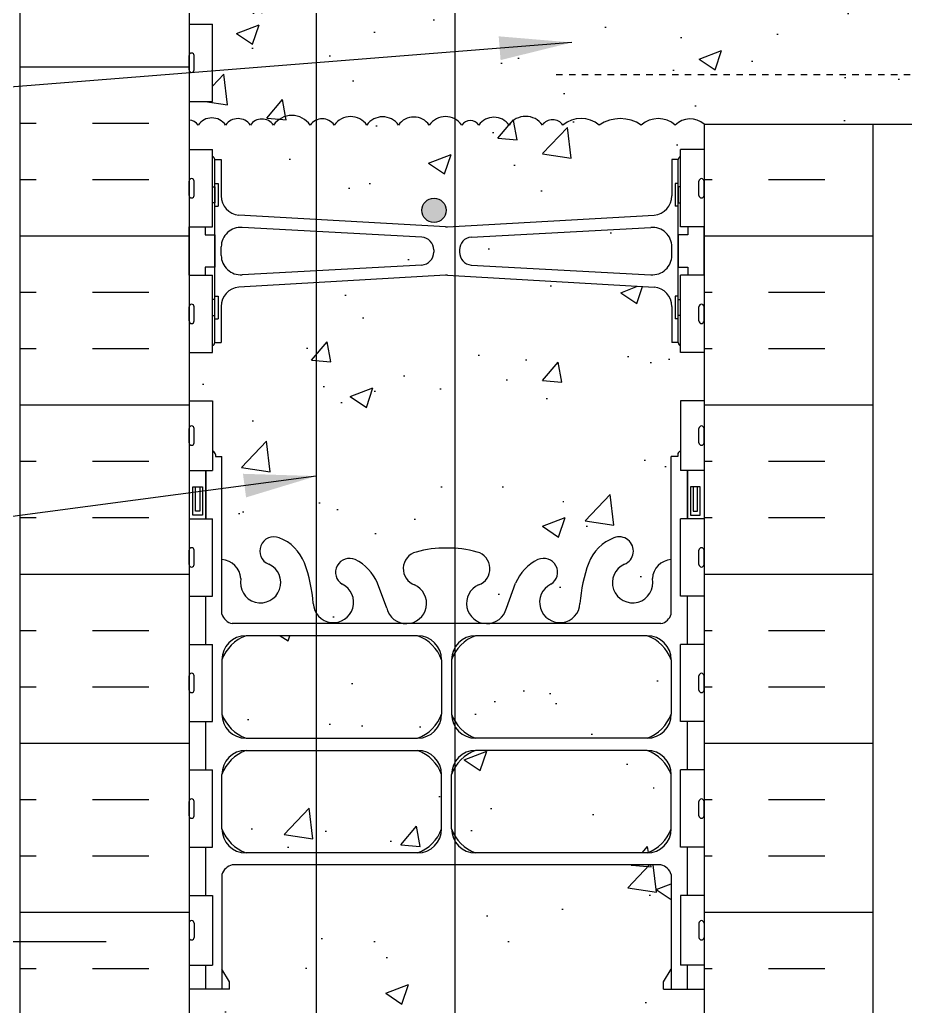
# Model space of a CAD drawing. Header units: inches. Extents: x 177.3 to 234.4, y 125.1 to 200.3.
# Drawn here: x 197.48 to 211.23, y 157.31 to 172.63 of the extents above; entities that cross this region are included whole.
import ezdxf

# ---------------------------------------------------------------- set-up
doc = ezdxf.new("R2010")
doc.units = ezdxf.units.IN
doc.header["$LTSCALE"] = 0.5
doc.header["$MEASUREMENT"] = 0
doc.linetypes.add('HIDDEN2', pattern=[0.1875, 0.125, -0.0625])
for name, color, linetype in [('HATCH', 12, 'Continuous'), ('line25', 2, 'Continuous'), ('LINE3', 3, 'Continuous'), ('LINE50', 5, 'Continuous'), ('LINE9', 9, 'Continuous'), ('TEXT', 4, 'Continuous'), ('Web_Edge', 9, 'Continuous')]:
    doc.layers.add(name, color=color, linetype=linetype)
doc.styles.add('DIM', font='romans.shx', dxfattribs={"width": 0.7})
doc.dimstyles.new('ext_12', dxfattribs={"dimscale": 12, "dimtxt": 0.075, "dimasz": 0.09375, "dimexe": 0.09375, "dimexo": 0.0625, "dimgap": 0.0625, "dimtad": 1, "dimdec": 1, "dimzin": 2, "dimdsep": 46, "dimlunit": 4, "dimtxsty": 'DIM', "dimcen": 0.09, "dimdle": 0.09375, "dimclrt": 4, "dimadec": 0, "dimazin": 0, "dimtfac": 1, "dimtdec": 1, "dimtmove": 2, "dimatfit": 3, "dimfxl": 1, "dimfrac": 2, "dimtolj": 1, "dimtzin": 0, "dimarcsym": 0})
pattern_1 = [(50, (0, 0), (3.5863, -0.31376), [0.375, -4.125]), (355, (0, 0), (-0.693757, 3.76096), [0.3, -3.3]), (100.4514, (0.299, -0.026), (2.892544, 3.4472), [0.3187, -3.50571]), (46.1842, (0, 1), (5.336207, -0.827596), [0.5625, -6.1875]), (96.6356, (0.4447, 0.931), (4.67331, 4.87059), [0.47805, -5.25857]), (351.1842, (0, 1), (4.67331, 4.87059), [0.45, -4.95]), (21, (0.5, 0.75), (2.984535, -2.013094), [0.375, -4.125]), (326, (0.5, 0.75), (1.216577, 3.62575), [0.3, -3.3]), (71.4514, (0.7487, 0.5822), (4.20111, 1.612656), [0.3187, -3.50571]), (37.5, (0, 0), (0.0607993, 1.664469), [0, -3.26, 0, -3.35, 0, -3.3125]), (7.5, (0, 0), (1.315348, 1.972059), [0, -1.91, 0, -3.185, 0, -1.2625]), (327.5, (-1.115, 0), (2.669112, -0.1127744), [0, -1.25, 0, -3.9, 0, -5.175]), (317.5, (-1.615, 0), (2.91593, 0.500525), [0, -1.625, 0, -2.59, 0, -3.675])]

msp = doc.modelspace()

# ---------------------------------------------------------------- hatches: boundary and pattern name
at = {"layer": 'HATCH'}
h = msp.add_hatch(dxfattribs=at)
h.set_pattern_fill('AR-CONC', color=256, scale=0.5)
h.set_pattern_definition(pattern_1)
edge = h.paths.add_edge_path()
edge.add_arc((207.76, 149.671), 0.5, 46.2109, 66.4218)
edge.add_line((207.96, 150.129), (207.87, 150.129))
edge.add_line((207.87, 150.129), (207.87, 150.171))
edge.add_arc((208.01, 150.378), 0.25, 180, 235.9442, ccw=False)
edge.add_line((207.76, 150.378), (207.76, 150.445))
edge.add_arc((207.823, 150.445), 0.0625, 90, 180, ccw=False)
edge.add_line((207.823, 150.508), (207.87, 150.508))
edge.add_line((207.87, 150.508), (207.87, 150.578))
edge.add_line((207.87, 150.578), (207.765, 150.578))
edge.add_arc((207.888, 150.92), 0.364, 214.9775, 250.3387, ccw=False)
edge.add_arc((206.965, 150.309), 0.743, 32.7919, 73.8107)
edge.add_spline(control_points=[(207.172, 151.023), (205.734, 151.344)], knot_values=[0, 0, 1, 1], degree=1, periodic=0)
edge.add_arc((205.178, 148.412), 2.984, 79.2546, 90.0995)
edge.add_line((205.173, 151.396), (204.106, 151.412))
edge.add_line((204.106, 151.412), (203.04, 151.396))
edge.add_arc((203.034, 148.412), 2.984, 89.9005, 100.7454)
edge.add_spline(control_points=[(202.478, 151.344), (201.041, 151.023)], knot_values=[0, 0, 1, 1], degree=1, periodic=0)
edge.add_arc((201.248, 150.309), 0.743, 106.1893, 147.2081)
edge.add_arc((200.325, 150.92), 0.364, 289.6613, 325.0225, ccw=False)
edge.add_line((200.447, 150.578), (200.342, 150.578))
edge.add_line((200.342, 150.578), (200.342, 150.508))
edge.add_line((200.342, 150.508), (200.39, 150.508))
edge.add_arc((200.39, 150.445), 0.0625, 0, 90, ccw=False)
edge.add_line((200.452, 150.445), (200.452, 150.378))
edge.add_arc((200.202, 150.378), 0.25, 304.0558, 360, ccw=False)
edge.add_line((200.342, 150.171), (200.342, 150.129))
edge.add_line((200.342, 150.129), (200.252, 150.129))
edge.add_arc((200.452, 149.671), 0.5, 113.5782, 133.7891)
edge.add_line((200.106, 150.032), (200.106, 147.199))
edge.add_line((200.106, 147.199), (202.048, 147.199))
edge.add_line((202.048, 147.199), (203.048, 148.199))
edge.add_line((203.048, 148.199), (203.048, 147.199))
edge.add_line((203.048, 147.199), (203.048, 146.199))
edge.add_line((203.048, 146.199), (204.048, 147.199))
edge.add_line((204.048, 147.199), (208.106, 147.199))
edge.add_line((208.106, 147.199), (208.106, 150.032))
h.paths.add_polyline_path([(208.106, 157.578), (207.476, 157.578), (207.476, 157.691), (207.596, 157.891), (207.596, 159.359, 0.268138), (207.435, 159.508), (200.777, 159.508, 0.268156), (200.616, 159.359), (200.616, 157.891), (200.736, 157.691), (200.736, 157.578), (200.106, 157.578), (200.106, 156.258), (200.106, 154.224, 0.088416), (200.252, 154.127), (200.342, 154.127), (200.342, 154.085, -0.249069), (200.452, 153.878), (200.452, 153.81, -0.414214), (200.39, 153.748), (200.342, 153.748), (200.342, 153.678), (200.447, 153.678, 0.085348), (200.777, 153.753, -0.669601), (200.909, 153.633, 2.087231), (201.343, 153.858, -1), (201.507, 154.266, -0.21345), (201.899, 153.877, -0.069923), (202.036, 153.233, 1.702394), (202.485, 153.546, -0.940793), (202.689, 153.929, -0.173075), (203.035, 153.562), (203.178, 153.176, 1.612474), (203.609, 153.535, -0.734872), (203.632, 154.046, -0.068475), (204.106, 154.108, -0.068475), (204.58, 154.046, -0.734872), (204.604, 153.535, 1.612474), (205.035, 153.176), (205.178, 153.562, -0.173075), (205.524, 153.929, -0.940793), (205.727, 153.546, 1.702394), (206.177, 153.233, -0.069923), (206.314, 153.877, -0.21345), (206.706, 154.266, -1), (206.869, 153.858, 2.087231), (207.303, 153.633, -0.669601), (207.436, 153.753, 0.085348), (207.765, 153.678), (207.87, 153.678), (207.87, 153.748), (207.823, 153.748, -0.414214), (207.76, 153.81), (207.76, 153.878, -0.249069), (207.87, 154.085), (207.87, 154.127), (207.96, 154.127, 0.088416), (208.106, 154.224), (208.106, 156.258)])
h.paths.add_polyline_path([(204.03, 160.911, 0.225652), (203.655, 161.286), (200.991, 161.286, 0.225652), (200.616, 160.911), (200.616, 160.07, 0.225652), (200.991, 159.695), (203.655, 159.695, 0.225652), (204.03, 160.07)])
h.paths.add_polyline_path([(204.03, 161.851), (204.03, 162.692, 0.225652), (203.655, 163.067), (200.991, 163.067, 0.225652), (200.616, 162.692), (200.616, 161.851, 0.225652), (200.991, 161.476), (203.655, 161.476, 0.225652)])
h.paths.add_polyline_path([(207.596, 162.692, 0.225652), (207.221, 163.067), (204.558, 163.067, 0.225652), (204.183, 162.692), (204.183, 161.851, 0.225652), (204.558, 161.476), (207.221, 161.476, 0.225652), (207.596, 161.851)])
h.paths.add_polyline_path([(207.596, 160.911, 0.225652), (207.221, 161.286), (204.558, 161.286, 0.225652), (204.183, 160.911), (204.183, 160.07, 0.225652), (204.558, 159.695), (207.221, 159.695, 0.225652), (207.596, 160.07)])
h.paths.add_polyline_path([(204.49, 168.821, -0.390098), (204.306, 169.021), (204.306, 169.056, -0.390098), (204.49, 169.255), (207.281, 169.404, -0.438748), (207.606, 169.105), (207.606, 168.971, -0.438748), (207.281, 168.672)], flags=16)
h.paths.add_polyline_path([(203.723, 168.821), (200.931, 168.672, -0.438748), (200.606, 168.971), (200.606, 169.105, -0.438748), (200.931, 169.404), (203.723, 169.255, -0.390098), (203.906, 169.056), (203.906, 169.021, -0.390098)], flags=16)
h.paths.add_polyline_path([(219.879, 173.45), (220.187, 173.758), (208.794, 173.758, 0.508518), (208.48, 173.752, 0.520567), (208.187, 173.752, 0.520567), (207.875, 173.752, 0.520567), (207.685, 173.752, 0.520567), (207.168, 173.752, 0.520567), (206.775, 173.752, 0.520567), (206.149, 173.752, 0.520567), (205.869, 173.752, 0.520567), (205.391, 173.752, 0.520567), (204.919, 173.752, 0.520567), (204.413, 173.752, 0.520567), (203.915, 173.752, 0.520567), (203.472, 173.752, 0.520567), (202.88, 173.752, 0.520567), (202.385, 173.752, 0.520567), (201.822, 173.752, 0.520567), (201.098, 173.752, 0.520567), (200.62, 173.752, 0.382337), (200.106, 173.872), (200.106, 172.563), (200.471, 172.563), (200.471, 171.363), (200.106, 171.363), (200.106, 171.071, -0.238802), (200.248, 170.995, -0.520567), (200.674, 170.995, -0.520567), (201.059, 170.995, -0.520567), (201.418, 170.995, -0.520567), (201.989, 170.995, -0.520567), (202.361, 170.995, -0.520567), (202.868, 170.995, -0.520567), (203.359, 170.995, -0.520567), (203.838, 170.995, -0.520567), (204.343, 170.995, -0.520567), (204.608, 170.995, -0.520567), (205.076, 170.995, -0.520567), (205.594, 170.995, -0.520567), (205.913, 170.995, -0.360961), (206.479, 170.995, -0.306582), (207.131, 170.995, -0.380387), (207.657, 170.995, -0.391281), (208.104, 171.008), (219.879, 171.008)])
edge = h.paths.add_edge_path()
edge.add_line((227.439, 173.758), (220.879, 173.758))
edge.add_line((220.879, 173.758), (220.879, 171.928))
edge.add_spline(control_points=[(220.879, 171.928), (222.014, 172.46), (224.234, 173.499), (226.387, 172.345), (227.439, 171.781)], knot_values=[0, 0, 0, 0, 3.539354, 6.918479, 6.918479, 6.918479, 6.918479], degree=3, periodic=0)
edge.add_line((227.439, 171.781), (227.439, 173.758))
edge = h.paths.add_edge_path()
edge.add_line((224.122, 172.131), (223.799, 172.131))
edge.add_line((223.799, 172.131), (223.799, 172.256))
edge.add_line((223.799, 172.256), (224.143, 172.256))
edge.add_arc((224.025, 171.881), 0.393, -69.7322, 72.5069, ccw=False)
edge.add_line((224.161, 171.512), (223.729, 171.39))
edge.add_arc((223.787, 171.258), 0.144, 113.7456, 240.3185)
edge.add_line((223.716, 171.133), (224.184, 171.133))
edge.add_arc((224.213, 170.671), 0.463, 46.7137, 93.5654, ccw=False)
edge.add_line((224.53, 171.008), (227.439, 171.008))
edge.add_line((227.439, 171.008), (227.439, 171.781))
edge.add_spline(control_points=[(227.439, 171.781), (226.387, 172.345), (224.234, 173.499), (222.014, 172.46), (220.879, 171.928)], knot_values=[0, 0, 0, 0, 3.379125, 6.918479, 6.918479, 6.918479, 6.918479], degree=3, periodic=0)
edge.add_line((220.879, 171.928), (220.879, 171.008))
edge.add_line((220.879, 171.008), (221.277, 171.008))
edge.add_line((221.277, 171.008), (223.688, 171.008))
edge.add_arc((223.787, 171.258), 0.269, 111.5979, 248.4021, ccw=False)
edge.add_line((223.688, 171.508), (224.122, 171.631))
edge.add_arc((224.025, 171.881), 0.268, 291.22, 428.78)
h.paths.add_polyline_path([(208.106, 176.293, 0.088416), (207.96, 176.39), (207.87, 176.39), (207.87, 176.432, -0.249069), (207.76, 176.639), (207.76, 176.706, -0.414214), (207.823, 176.769), (207.87, 176.769), (207.87, 176.839), (207.765, 176.839, 0.085348), (207.436, 176.763, -0.669601), (207.303, 176.884, 2.087231), (206.869, 176.659, -1), (206.706, 176.25, -0.21345), (206.314, 176.639, -0.069923), (206.177, 177.283, 1.702394), (205.727, 176.971, -0.940793), (205.524, 176.587, -0.173075), (205.178, 176.954), (205.035, 177.341, 1.612474), (204.604, 176.981, -0.734872), (204.58, 176.47, -0.068475), (204.106, 176.408, -0.068475), (203.632, 176.47, -0.734872), (203.609, 176.981, 1.612474), (203.178, 177.341), (203.035, 176.954, -0.173075), (202.689, 176.587, -0.940793), (202.485, 176.971, 1.702394), (202.036, 177.283, -0.069923), (201.899, 176.639, -0.21345), (201.507, 176.25, -1), (201.343, 176.659, 2.087231), (200.909, 176.884, -0.669601), (200.777, 176.763, 0.085348), (200.447, 176.839), (200.342, 176.839), (200.342, 176.769), (200.39, 176.769, -0.414214), (200.452, 176.706), (200.452, 176.639, -0.249069), (200.342, 176.432), (200.342, 176.39), (200.252, 176.39, 0.088416), (200.106, 176.293), (200.106, 174.258), (200.106, 173.872, -0.382337), (200.62, 173.752, -0.520567), (201.098, 173.752, -0.520567), (201.822, 173.752, -0.520567), (202.385, 173.752, -0.520567), (202.88, 173.752, -0.520567), (203.472, 173.752, -0.520567), (203.915, 173.752, -0.520567), (204.413, 173.752, -0.520567), (204.919, 173.752, -0.520567), (205.391, 173.752, -0.520567), (205.869, 173.752, -0.520567), (206.149, 173.752, -0.520567), (206.775, 173.752, -0.520567), (207.168, 173.752, -0.520567), (207.685, 173.752, -0.520567), (207.875, 173.752, -0.520567), (208.187, 173.752, -0.520567), (208.48, 173.752, -0.508518), (208.794, 173.758), (208.794, 174.258), (208.106, 174.258)])
edge = h.paths.add_edge_path()
edge.add_line((208.106, 183.258), (203.12, 183.258))
edge.add_line((203.12, 183.258), (202.12, 184.258))
edge.add_line((202.12, 184.258), (202.12, 182.258))
edge.add_line((202.12, 182.258), (201.12, 183.258))
edge.add_line((201.12, 183.258), (200.106, 183.258))
edge.add_line((200.106, 183.258), (200.106, 180.485))
edge.add_arc((200.452, 180.846), 0.5, 226.2109, 246.4218)
edge.add_line((200.252, 180.388), (200.342, 180.388))
edge.add_line((200.342, 180.388), (200.342, 180.346))
edge.add_arc((200.202, 180.139), 0.25, 0, 55.9442, ccw=False)
edge.add_line((200.452, 180.139), (200.452, 180.071))
edge.add_arc((200.39, 180.071), 0.0625, -90, 0, ccw=False)
edge.add_line((200.39, 180.009), (200.342, 180.009))
edge.add_line((200.342, 180.009), (200.342, 179.939))
edge.add_line((200.342, 179.939), (200.447, 179.939))
edge.add_arc((200.325, 179.596), 0.364, 34.9775, 70.3387, ccw=False)
edge.add_arc((201.248, 180.207), 0.743, 212.7919, 253.8107)
edge.add_spline(control_points=[(201.041, 179.493), (202.478, 179.173)], knot_values=[0, 0, 1, 1], degree=1, periodic=0)
edge.add_arc((203.034, 182.105), 2.984, 259.2546, 270.0995)
edge.add_line((203.04, 179.121), (204.106, 179.105))
edge.add_line((204.106, 179.105), (205.173, 179.121))
edge.add_arc((205.178, 182.105), 2.984, 269.9005, 280.7454)
edge.add_spline(control_points=[(205.734, 179.173), (207.172, 179.493)], knot_values=[0, 0, 1, 1], degree=1, periodic=0)
edge.add_arc((206.965, 180.207), 0.743, 286.1893, 327.2081)
edge.add_arc((207.888, 179.596), 0.364, 109.6613, 145.0225, ccw=False)
edge.add_line((207.765, 179.939), (207.87, 179.939))
edge.add_line((207.87, 179.939), (207.87, 180.009))
edge.add_line((207.87, 180.009), (207.823, 180.009))
edge.add_arc((207.823, 180.071), 0.0625, 180, 270, ccw=False)
edge.add_line((207.76, 180.071), (207.76, 180.139))
edge.add_arc((208.01, 180.139), 0.25, 124.0558, 180, ccw=False)
edge.add_line((207.87, 180.346), (207.87, 180.388))
edge.add_line((207.87, 180.388), (207.96, 180.388))
edge.add_arc((207.76, 180.846), 0.5, 293.5782, 313.7891)
edge.add_line((208.106, 180.485), (208.106, 183.258))
edge = h.paths.add_edge_path()
edge.add_arc((207.76, 188.675), 0.5, 46.2109, 66.4218)
edge.add_line((207.96, 189.133), (207.87, 189.133))
edge.add_line((207.87, 189.133), (207.87, 189.175))
edge.add_arc((208.01, 189.382), 0.25, 180, 235.9442, ccw=False)
edge.add_line((207.76, 189.382), (207.76, 189.449))
edge.add_arc((207.823, 189.449), 0.0625, 90, 180, ccw=False)
edge.add_line((207.823, 189.512), (207.87, 189.512))
edge.add_line((207.87, 189.512), (207.87, 189.582))
edge.add_line((207.87, 189.582), (207.765, 189.582))
edge.add_arc((207.888, 189.924), 0.364, 214.9775, 250.3387, ccw=False)
edge.add_arc((206.965, 189.313), 0.743, 32.7919, 73.8107)
edge.add_spline(control_points=[(207.172, 190.027), (205.734, 190.348)], knot_values=[0, 0, 1, 1], degree=1, periodic=0)
edge.add_arc((205.178, 187.416), 2.984, 79.2546, 90.0995)
edge.add_line((205.173, 190.4), (204.106, 190.416))
edge.add_line((204.106, 190.416), (203.04, 190.4))
edge.add_arc((203.034, 187.416), 2.984, 89.9005, 100.7454)
edge.add_spline(control_points=[(202.478, 190.348), (201.041, 190.027)], knot_values=[0, 0, 1, 1], degree=1, periodic=0)
edge.add_arc((201.248, 189.313), 0.743, 106.1893, 147.2081)
edge.add_arc((200.325, 189.924), 0.364, 289.6613, 325.0225, ccw=False)
edge.add_line((200.447, 189.582), (200.342, 189.582))
edge.add_line((200.342, 189.582), (200.342, 189.512))
edge.add_line((200.342, 189.512), (200.39, 189.512))
edge.add_arc((200.39, 189.449), 0.0625, 0, 90, ccw=False)
edge.add_line((200.452, 189.449), (200.452, 189.382))
edge.add_arc((200.202, 189.382), 0.25, 304.0558, 360, ccw=False)
edge.add_line((200.342, 189.175), (200.342, 189.133))
edge.add_line((200.342, 189.133), (200.252, 189.133))
edge.add_arc((200.452, 188.675), 0.5, 113.5782, 133.7891)
edge.add_line((200.106, 189.036), (200.106, 185.758))
edge.add_line((200.106, 185.758), (201.12, 185.758))
edge.add_line((201.12, 185.758), (202.12, 184.758))
edge.add_line((202.12, 184.758), (202.12, 186.758))
edge.add_line((202.12, 186.758), (203.12, 185.758))
edge.add_line((203.12, 185.758), (208.106, 185.758))
edge.add_line((208.106, 185.758), (208.106, 189.036))
h.paths.add_polyline_path([(206.706, 193.27, -1), (206.869, 192.862, 2.087231), (207.303, 192.637, -0.669601), (207.436, 192.757, 0.085348), (207.765, 192.682), (207.87, 192.682), (207.87, 192.752), (207.823, 192.752, -0.414214), (207.76, 192.814), (207.76, 192.882, -0.249069), (207.87, 193.089), (207.87, 193.131), (207.96, 193.131, 0.088416), (208.106, 193.228), (208.106, 193.856, 0.259173), (207.655, 193.636, 0.520567), (207.155, 193.636, 0.520567), (206.768, 193.636, 0.336749), (206.106, 193.742, 0.336749), (205.444, 193.636, 0.520567), (205.057, 193.636, 0.520567), (204.558, 193.636, 0.520567), (203.711, 193.636, 0.520567), (203.429, 193.636, 0.520567), (202.534, 193.636, 0.520567), (201.795, 193.636, 0.520567), (201.102, 193.636, 0.520567), (200.881, 193.636, 0.321585), (200.106, 193.662), (200.106, 193.228, 0.088416), (200.252, 193.131), (200.342, 193.131), (200.342, 193.089, -0.249069), (200.452, 192.882), (200.452, 192.814, -0.414214), (200.39, 192.752), (200.342, 192.752), (200.342, 192.682), (200.447, 192.682, 0.085348), (200.777, 192.757, -0.669601), (200.909, 192.637, 2.087231), (201.343, 192.862, -1), (201.507, 193.27, -0.21345), (201.899, 192.881, -0.069923), (202.036, 192.237, 1.702394), (202.485, 192.55, -0.940793), (202.689, 192.933, -0.173075), (203.035, 192.567), (203.178, 192.18, 1.612474), (203.609, 192.539, -0.734872), (203.632, 193.05, -0.068475), (204.106, 193.112, -0.068475), (204.58, 193.05, -0.734872), (204.604, 192.539, 1.612474), (205.035, 192.18), (205.178, 192.567, -0.173075), (205.524, 192.933, -0.940793), (205.727, 192.55, 1.702394), (206.177, 192.237, -0.069923), (206.314, 192.881, -0.21345)])
edge = h.paths.add_edge_path()
edge.add_line((200.606, 167.618), (200.506, 167.618))
edge.add_arc((200.456, 167.618), 0.05, -72.5993, 0, ccw=False)
edge.add_line((200.471, 167.571), (200.471, 167.463))
edge.add_line((200.471, 167.463), (200.106, 167.463))
edge.add_line((200.106, 167.463), (200.106, 166.713))
edge.add_line((200.106, 166.713), (200.471, 166.713))
edge.add_line((200.471, 166.713), (200.471, 165.929))
edge.add_arc((200.466, 165.88), 0.05, 0, 84.3113, ccw=False)
edge.add_line((200.516, 165.88), (200.516, 165.85))
edge.add_line((200.516, 165.85), (200.616, 165.85))
edge.add_line((200.616, 165.85), (200.616, 164.248))
edge.add_arc((200.597, 163.936), 0.313, 3.1389, 86.4456, ccw=False)
edge.add_arc((201.217, 163.891), 0.314, 168.5886, 426.1916)
edge.add_arc((201.425, 164.382), 0.22, 68.1963, 248.1963, ccw=False)
edge.add_arc((201.268, 163.953), 0.677, 21.1239, 69.3197, ccw=False)
edge.add_arc((199.677, 163.388), 2.365, 4.0023, 20.0015, ccw=False)
edge.add_arc((202.348, 163.584), 0.314, 185.6561, 423.9348)
edge.add_arc((202.599, 164.051), 0.217, 65.5264, 238.537, ccw=False)
edge.add_arc((202.348, 163.581), 0.75, 23.6938, 62.9705, ccw=False)
edge.add_line((203.035, 163.882), (203.178, 163.496))
edge.add_arc((203.482, 163.568), 0.314, 193.4146, 426.1916)
edge.add_arc((203.701, 164.107), 0.268, 104.7892, 250.0338, ccw=False)
edge.add_arc((204.095, 162.674), 1.754, 89.6229, 105.2918, ccw=False)
edge.add_arc((204.118, 162.674), 1.754, 74.7082, 90.3771, ccw=False)
edge.add_arc((204.512, 164.107), 0.268, -70.0338, 75.2108, ccw=False)
edge.add_arc((204.73, 163.568), 0.314, 113.8084, 346.5854)
edge.add_line((205.035, 163.496), (205.178, 163.882))
edge.add_arc((205.864, 163.581), 0.75, 117.0295, 156.3062, ccw=False)
edge.add_arc((205.614, 164.051), 0.217, -58.537, 114.4736, ccw=False)
edge.add_arc((205.865, 163.584), 0.314, 116.0652, 354.3439)
edge.add_arc((208.536, 163.388), 2.365, 159.9985, 175.9977, ccw=False)
edge.add_arc((206.945, 163.953), 0.677, 110.6803, 158.8761, ccw=False)
edge.add_arc((206.788, 164.382), 0.22, -68.1963, 111.8037, ccw=False)
edge.add_arc((206.996, 163.891), 0.314, 113.8084, 371.4114)
edge.add_arc((207.616, 163.936), 0.313, 93.5554, 176.8611, ccw=False)
edge.add_line((207.596, 164.248), (207.596, 165.85))
edge.add_line((207.596, 165.85), (207.696, 165.85))
edge.add_line((207.696, 165.85), (207.696, 165.88))
edge.add_arc((207.746, 165.88), 0.05, 95.6888, 180, ccw=False)
edge.add_line((207.741, 165.929), (207.741, 166.713))
edge.add_line((207.741, 166.713), (208.106, 166.713))
edge.add_line((208.106, 166.713), (208.106, 167.463))
edge.add_line((208.106, 167.463), (207.741, 167.463))
edge.add_line((207.741, 167.463), (207.741, 167.571))
edge.add_arc((207.756, 167.618), 0.05, 180, 252.5993, ccw=False)
edge.add_line((207.706, 167.618), (207.606, 167.618))
edge.add_line((207.606, 167.618), (207.606, 168.179))
edge.add_arc((207.306, 168.179), 0.3, 360, 445.2426)
edge.add_line((207.331, 168.478), (204.123, 168.662))
edge.add_arc((204.106, 168.463), 0.2, 85.2426, 94.7574)
edge.add_line((204.09, 168.662), (200.881, 168.478))
edge.add_arc((200.906, 168.179), 0.3, 94.7574, 180)
edge.add_line((200.606, 168.179), (200.606, 167.618))
h = msp.add_hatch(dxfattribs=at)
h.set_pattern_fill('INSUL', color=256, scale=7, style=0)
h.set_pattern_definition([(0, (209.1054, 166.648), (0, 2.625), []), (0, (209.1054, 167.523), (0, 2.625), [0.875, -0.875]), (0, (209.1054, 168.398), (0, 2.625), [0.875, -0.875])])
h.paths.add_polyline_path([(210.731, 171.008), (208.106, 171.008), (208.106, 157.008), (210.731, 157.008)])
h.paths.add_polyline_path([(197.481, 156.258), (197.919, 156.258), (197.919, 156.758), (199.419, 156.758), (199.419, 156.258), (200.106, 156.258), (200.106, 174.258), (199.419, 174.258), (199.419, 174.758), (197.919, 174.758), (197.919, 174.258), (197.481, 174.258)])
h = msp.add_hatch(dxfattribs=at)
h.set_pattern_fill('AR-CONC', color=256, scale=0.5)
h.set_pattern_definition(pattern_1)
h.paths.add_polyline_path([(207.606, 170.458), (207.706, 170.458, -0.327813), (207.741, 170.506), (207.741, 170.613), (208.106, 170.613), (208.106, 171.007, 0.39352), (207.657, 170.995, 0.380387), (207.131, 170.995, 0.306582), (206.479, 170.995, 0.360961), (205.913, 170.995, 0.520567), (205.594, 170.995, 0.520567), (205.076, 170.995, 0.520567), (204.608, 170.995, 0.520567), (204.343, 170.995, 0.520567), (203.838, 170.995, 0.520567), (203.359, 170.995, 0.520567), (202.868, 170.995, 0.520567), (202.361, 170.995, 0.520567), (201.989, 170.995, 0.520567), (201.418, 170.995, 0.520567), (201.059, 170.995, 0.520567), (200.674, 170.995, 0.520567), (200.248, 170.995, 0.238802), (200.106, 171.071), (200.106, 170.613), (200.471, 170.613), (200.471, 170.506, -0.327813), (200.506, 170.458), (200.606, 170.458), (200.606, 169.897, 0.390098), (200.881, 169.598), (204.09, 169.415, 0.020761), (204.106, 169.414, 0.020761), (204.123, 169.415), (207.331, 169.598, 0.390098), (207.606, 169.897)])
at = {"layer": 'LINE3'}
h = msp.add_hatch(color=256, dxfattribs=at)
h.paths.add_polyline_path([(204.096, 169.637, -0.831395), (203.727, 169.637)])
h.paths.add_polyline_path([(204.099, 169.671, -0.045935), (204.096, 169.637), (203.727, 169.637, -0.045935), (203.724, 169.671, -1)])

# ---------------------------------------------------------------- linework, layer by layer
at = {"layer": 'HATCH'}
msp.add_lwpolyline([(208.106, 171.007, 0.39352), (207.657, 170.995, 0.380387), (207.131, 170.995, 0.306582), (206.479, 170.995, 0.360961), (205.913, 170.995, 0.520567), (205.594, 170.995, 0.520567), (205.076, 170.995, 0.520567), (204.608, 170.995, 0.520567), (204.343, 170.995, 0.520567), (203.838, 170.995, 0.520567), (203.359, 170.995, 0.520567), (202.868, 170.995, 0.520567), (202.361, 170.995, 0.520567), (201.989, 170.995, 0.520567), (201.418, 170.995, 0.520567), (201.059, 170.995, 0.520567), (200.674, 170.995, 0.520567), (200.248, 170.995, 0.238802), (200.106, 171.071, 0.238802)], format="xyb", dxfattribs=at)
at = {"layer": 'line25'}
for p, q in [((200.106, 174.258), (200.106, 156.258)), ((200.106, 172.563), (200.471, 172.563)), ((200.106, 172.563), (200.471, 172.563)), ((200.471, 171.363), (200.471, 172.563)), ((200.106, 171.363), (200.471, 171.363)), ((208.106, 171.008), (208.106, 156.258)), ((208.106, 171.008), (219.879, 171.008)), ((200.106, 170.613), (200.471, 170.613)), ((200.471, 169.413), (200.471, 170.613)), ((208.106, 170.613), (207.741, 170.613)), ((207.741, 169.413), (207.741, 170.613)), ((200.106, 169.413), (200.471, 169.413)), ((208.106, 169.413), (207.741, 169.413)), ((200.106, 168.663), (200.471, 168.663)), ((200.471, 167.463), (200.471, 168.663)), ((207.741, 167.463), (207.741, 168.663)), ((208.106, 168.663), (207.741, 168.663)), ((200.106, 167.463), (200.471, 167.463)), ((208.106, 167.463), (207.741, 167.463)), ((200.106, 166.713), (200.471, 166.713)), ((200.471, 166.713), (200.471, 165.633)), ((208.106, 166.713), (207.741, 166.713)), ((207.741, 166.713), (207.741, 165.633)), ((200.106, 165.633), (200.471, 165.633)), ((208.106, 165.633), (207.741, 165.633)), ((200.106, 164.883), (200.471, 164.883)), ((200.471, 163.683), (200.471, 164.883)), ((208.106, 164.883), (207.741, 164.883)), ((207.741, 163.683), (207.741, 164.883)), ((200.106, 163.683), (200.471, 163.683)), ((208.106, 163.683), (207.741, 163.683)), ((200.106, 162.933), (200.471, 162.933)), ((200.471, 161.733), (200.471, 162.933)), ((208.106, 162.933), (207.741, 162.933)), ((207.741, 161.733), (207.741, 162.933)), ((200.106, 161.733), (200.471, 161.733)), ((208.106, 161.733), (207.741, 161.733)), ((200.106, 160.983), (200.471, 160.983)), ((200.471, 159.783), (200.471, 160.983)), ((208.106, 160.983), (207.741, 160.983)), ((207.741, 159.783), (207.741, 160.983)), ((200.106, 159.783), (200.471, 159.783)), ((208.106, 159.783), (207.741, 159.783)), ((200.106, 159.033), (200.471, 159.033)), ((200.471, 159.033), (200.471, 157.953)), ((208.106, 159.033), (207.741, 159.033)), ((207.741, 159.033), (207.741, 157.953)), ((200.106, 157.953), (200.471, 157.953)), ((208.106, 157.953), (207.741, 157.953))]:
    msp.add_line(p, q, dxfattribs=at)
at = {"layer": 'LINE3'}
for p, q in [((204.235, 183.258), (204.235, 147.199)), ((202.083, 182.295), (202.083, 154.383))]:
    msp.add_line(p, q, dxfattribs=at)
msp.add_circle((203.911, 169.671), 0.188, dxfattribs=at)
at = {"layer": 'LINE50'}
for p, q in [((197.481, 156.258), (197.481, 174.258)), ((210.731, 157.008), (210.731, 171.008))]:
    msp.add_line(p, q, dxfattribs=at)
at = {"layer": 'LINE9'}
for p, q in [((200.106, 171.853), (200.106, 172.073)), ((200.106, 172.018), (200.106, 172.018)), ((200.146, 172.113), (200.146, 172.113)), ((200.186, 171.853), (200.186, 172.073)), ((200.106, 171.908), (200.106, 171.908)), ((200.146, 171.813), (200.146, 171.813)), ((200.506, 170.458), (200.606, 170.458)), ((200.506, 167.618), (200.506, 170.458)), ((200.506, 170.438), (200.506, 170.438)), ((200.606, 170.458), (200.606, 169.897)), ((207.606, 170.458), (207.606, 169.897)), ((207.706, 170.458), (207.606, 170.458)), ((207.706, 167.618), (207.706, 170.458)), ((207.706, 170.438), (207.706, 170.438)), ((200.146, 170.163), (200.146, 170.163)), ((208.066, 170.163), (208.066, 170.163)), ((200.106, 169.903), (200.106, 170.123)), ((200.106, 170.068), (200.106, 170.068)), ((200.186, 169.903), (200.186, 170.123)), ((200.506, 170.088), (200.556, 170.088)), ((200.556, 170.088), (200.556, 169.738)), ((207.706, 170.088), (207.656, 170.088)), ((207.656, 170.088), (207.656, 169.738)), ((208.026, 169.903), (208.026, 170.123)), ((208.106, 169.903), (208.106, 170.123)), ((208.106, 170.068), (208.106, 170.068)), ((200.106, 169.958), (200.106, 169.958)), ((200.146, 169.863), (200.146, 169.863)), ((208.066, 169.863), (208.066, 169.863)), ((208.106, 169.958), (208.106, 169.958)), ((200.506, 169.738), (200.556, 169.738)), ((207.706, 169.738), (207.656, 169.738)), ((204.09, 169.415), (200.881, 169.598)), ((204.123, 169.415), (207.331, 169.598)), ((200.106, 168.663), (200.106, 169.413)), ((200.356, 169.413), (200.356, 169.288)), ((203.723, 169.255), (200.931, 169.404)), ((204.49, 169.255), (207.281, 169.404)), ((207.856, 169.413), (207.856, 169.288)), ((208.106, 168.663), (208.106, 169.413)), ((200.606, 168.971), (200.606, 169.105)), ((207.606, 168.971), (207.606, 169.105)), ((203.906, 169.056), (203.906, 169.021)), ((204.306, 169.056), (204.306, 169.021)), ((200.356, 168.788), (200.356, 168.663)), ((203.723, 168.821), (200.931, 168.672)), ((204.49, 168.821), (207.281, 168.672)), ((207.856, 168.788), (207.856, 168.663)), ((204.09, 168.662), (200.881, 168.478)), ((204.123, 168.662), (207.331, 168.478)), ((200.506, 168.338), (200.556, 168.338)), ((200.556, 168.338), (200.556, 167.988)), ((207.656, 168.338), (207.656, 167.988)), ((207.706, 168.338), (207.656, 168.338)), ((200.106, 167.953), (200.106, 168.173)), ((200.146, 168.213), (200.146, 168.213)), ((200.186, 167.953), (200.186, 168.173)), ((200.606, 168.179), (200.606, 167.618)), ((207.606, 168.179), (207.606, 167.618)), ((208.026, 167.953), (208.026, 168.173)), ((208.066, 168.213), (208.066, 168.213)), ((208.106, 167.953), (208.106, 168.173)), ((200.106, 168.118), (200.106, 168.118)), ((208.106, 168.118), (208.106, 168.118)), ((200.106, 168.008), (200.106, 168.008)), ((200.146, 167.913), (200.146, 167.913)), ((200.506, 167.988), (200.556, 167.988)), ((207.706, 167.988), (207.656, 167.988)), ((208.066, 167.913), (208.066, 167.913)), ((208.106, 168.008), (208.106, 168.008)), ((200.506, 167.618), (200.606, 167.618)), ((207.706, 167.618), (207.606, 167.618)), ((200.106, 166.063), (200.106, 166.283)), ((200.106, 166.228), (200.106, 166.228)), ((200.146, 166.323), (200.146, 166.323)), ((200.186, 166.063), (200.186, 166.283)), ((208.026, 166.063), (208.026, 166.283)), ((208.066, 166.323), (208.066, 166.323)), ((208.106, 166.063), (208.106, 166.283)), ((208.106, 166.228), (208.106, 166.228)), ((200.106, 166.118), (200.106, 166.118)), ((208.106, 166.118), (208.106, 166.118)), ((200.146, 166.023), (200.146, 166.023)), ((208.066, 166.023), (208.066, 166.023)), ((200.106, 164.173), (200.106, 164.393)), ((200.146, 164.433), (200.146, 164.433)), ((200.186, 164.173), (200.186, 164.393)), ((208.026, 164.173), (208.026, 164.393)), ((208.066, 164.433), (208.066, 164.433)), ((208.106, 164.173), (208.106, 164.393)), ((200.106, 164.338), (200.106, 164.338)), ((200.106, 164.228), (200.106, 164.228)), ((208.106, 164.338), (208.106, 164.338)), ((208.106, 164.228), (208.106, 164.228)), ((200.146, 164.133), (200.146, 164.133)), ((208.066, 164.133), (208.066, 164.133)), ((200.106, 162.223), (200.106, 162.443)), ((200.106, 162.388), (200.106, 162.388)), ((200.146, 162.483), (200.146, 162.483)), ((200.186, 162.223), (200.186, 162.443)), ((208.026, 162.223), (208.026, 162.443)), ((208.066, 162.483), (208.066, 162.483)), ((208.106, 162.223), (208.106, 162.443)), ((208.106, 162.388), (208.106, 162.388)), ((200.106, 162.278), (200.106, 162.278)), ((208.106, 162.278), (208.106, 162.278)), ((200.146, 162.183), (200.146, 162.183)), ((208.066, 162.183), (208.066, 162.183)), ((200.146, 160.533), (200.146, 160.533)), ((208.066, 160.533), (208.066, 160.533)), ((200.106, 160.273), (200.106, 160.493)), ((200.106, 160.438), (200.106, 160.438)), ((200.186, 160.273), (200.186, 160.493)), ((208.026, 160.273), (208.026, 160.493)), ((208.106, 160.273), (208.106, 160.493)), ((208.106, 160.438), (208.106, 160.438)), ((200.106, 160.328), (200.106, 160.328)), ((200.146, 160.233), (200.146, 160.233)), ((208.066, 160.233), (208.066, 160.233)), ((208.106, 160.328), (208.106, 160.328)), ((200.106, 158.603), (200.106, 158.383)), ((200.106, 158.548), (200.106, 158.548)), ((200.146, 158.643), (200.146, 158.643)), ((200.186, 158.603), (200.186, 158.383)), ((208.026, 158.603), (208.026, 158.383)), ((208.066, 158.643), (208.066, 158.643)), ((208.106, 158.603), (208.106, 158.383)), ((208.106, 158.548), (208.106, 158.548)), ((200.106, 158.438), (200.106, 158.438)), ((208.106, 158.438), (208.106, 158.438)), ((196.971, 158.322), (198.817, 158.322)), ((200.146, 158.343), (200.146, 158.343)), ((208.066, 158.343), (208.066, 158.343))]:
    msp.add_line(p, q, dxfattribs=at)
at = {"layer": 'LINE9', "linetype": 'HIDDEN2'}
msp.add_line((205.808, 171.781), (219.879, 171.781), dxfattribs=at)
at = {"layer": 'LINE9'}
for points in [[(200.471, 170.038), (200.506, 170.038), (200.506, 169.788), (200.471, 169.788)], [(207.741, 170.038), (207.706, 170.038), (207.706, 169.788), (207.741, 169.788)], [(200.356, 169.288), (200.356, 169.288), (200.506, 169.288), (200.506, 168.788), (200.356, 168.788)], [(207.856, 169.288), (207.856, 169.288), (207.706, 169.288), (207.706, 168.788), (207.856, 168.788)], [(200.471, 168.038), (200.506, 168.038), (200.506, 168.288), (200.471, 168.288)], [(207.741, 168.038), (207.706, 168.038), (207.706, 168.288), (207.741, 168.288)]]:
    msp.add_lwpolyline(points, dxfattribs=at)
for centre, radius, start, end in [((200.146, 172.073), 0.04, 90, 180), ((200.146, 172.073), 0.04, 360, 90), ((200.146, 171.853), 0.04, 180, 270), ((200.146, 171.853), 0.04, 270, 0), ((200.456, 170.458), 0.05, 0, 72.5993), ((207.756, 170.458), 0.05, 107.4007, 180), ((200.146, 170.123), 0.04, 90, 180), ((200.146, 170.123), 0.04, 360, 90), ((208.066, 170.123), 0.04, 90, 180), ((208.066, 170.123), 0.04, 0, 90), ((200.146, 169.903), 0.04, 180, 270), ((200.146, 169.903), 0.04, 270, 0), ((200.906, 169.897), 0.3, 180, 265.2426), ((207.306, 169.897), 0.3, 274.7574, 0), ((208.066, 169.903), 0.04, 180, 270), ((208.066, 169.903), 0.04, 270, 0), ((200.906, 169.105), 0.3, 85.2426, 180), ((204.106, 169.614), 0.2, 265.2426, 270), ((204.106, 169.614), 0.2, 270, 274.7574), ((207.306, 169.105), 0.3, 0, 94.7574), ((203.706, 169.056), 0.2, 0, 85.2426), ((204.506, 169.056), 0.2, 94.7574, 180), ((200.906, 168.971), 0.3, 180, 274.7574), ((203.706, 169.021), 0.2, 274.7574, 0), ((204.506, 169.021), 0.2, 180, 265.2426), ((207.306, 168.971), 0.3, 265.2426, 0), ((204.106, 168.463), 0.2, 90, 94.7574), ((204.106, 168.463), 0.2, 85.2426, 90), ((200.906, 168.179), 0.3, 94.7574, 180), ((207.306, 168.179), 0.3, 0, 85.2426), ((200.146, 168.173), 0.04, 90, 180), ((200.146, 168.173), 0.04, 360, 90), ((208.066, 168.173), 0.04, 90, 180), ((208.066, 168.173), 0.04, 0, 90), ((200.146, 167.953), 0.04, 180, 270), ((200.146, 167.953), 0.04, 270, 0), ((208.066, 167.953), 0.04, 180, 270), ((208.066, 167.953), 0.04, 270, 0), ((200.456, 167.618), 0.05, 287.4007, 0), ((207.756, 167.618), 0.05, 180, 252.5993), ((200.146, 166.283), 0.04, 90, 180), ((200.146, 166.283), 0.04, 360, 90), ((208.066, 166.283), 0.04, 90, 180), ((208.066, 166.283), 0.04, 0, 90), ((200.146, 166.063), 0.04, 180, 270), ((200.146, 166.063), 0.04, 270, 0), ((208.066, 166.063), 0.04, 180, 270), ((208.066, 166.063), 0.04, 270, 0), ((200.146, 164.393), 0.04, 90, 180), ((200.146, 164.393), 0.04, 360, 90), ((208.066, 164.393), 0.04, 90, 180), ((208.066, 164.393), 0.04, 0, 90), ((200.146, 164.173), 0.04, 180, 270), ((200.146, 164.173), 0.04, 270, 0), ((208.066, 164.173), 0.04, 180, 270), ((208.066, 164.173), 0.04, 270, 0), ((200.146, 162.443), 0.04, 90, 180), ((200.146, 162.443), 0.04, 360, 90), ((208.066, 162.443), 0.04, 90, 180), ((208.066, 162.443), 0.04, 0, 90), ((200.146, 162.223), 0.04, 180, 270), ((200.146, 162.223), 0.04, 270, 0), ((208.066, 162.223), 0.04, 180, 270), ((208.066, 162.223), 0.04, 270, 0), ((200.146, 160.493), 0.04, 90, 180), ((200.146, 160.493), 0.04, 360, 90), ((208.066, 160.493), 0.04, 90, 180), ((208.066, 160.493), 0.04, 0, 90), ((200.146, 160.273), 0.04, 180, 270), ((200.146, 160.273), 0.04, 270, 0), ((208.066, 160.273), 0.04, 180, 270), ((208.066, 160.273), 0.04, 270, 0), ((200.146, 158.603), 0.04, 90, 180), ((200.146, 158.603), 0.04, 0, 90), ((208.066, 158.603), 0.04, 90, 180), ((208.066, 158.603), 0.04, 360, 90), ((200.146, 158.383), 0.04, 180, 270), ((200.146, 158.383), 0.04, 270, 0), ((208.066, 158.383), 0.04, 180, 270), ((208.066, 158.383), 0.04, 270, 0)]:
    msp.add_arc(centre, radius, start, end, dxfattribs=at)
at = {"layer": 'Web_Edge'}
for p, q in [((200.516, 165.88), (200.516, 165.88)), ((200.516, 165.88), (200.516, 165.85)), ((207.696, 165.88), (207.696, 165.88)), ((207.696, 165.88), (207.696, 165.85)), ((200.516, 165.85), (200.616, 165.85)), ((200.616, 163.403), (200.616, 165.85)), ((207.696, 165.85), (207.596, 165.85)), ((207.596, 163.403), (207.596, 165.85)), ((200.366, 165.633), (200.366, 164.883)), ((207.846, 165.633), (207.846, 164.883)), ((203.178, 163.496), (203.035, 163.882)), ((205.035, 163.496), (205.178, 163.882)), ((207.435, 163.255), (200.777, 163.255)), ((203.655, 163.067), (200.991, 163.067)), ((207.221, 163.067), (204.558, 163.067)), ((200.616, 162.692), (200.616, 161.851)), ((204.03, 162.692), (204.03, 161.851)), ((204.183, 162.693), (204.183, 161.852)), ((207.596, 162.692), (207.596, 161.851)), ((200.991, 161.476), (203.655, 161.476)), ((207.221, 161.476), (204.558, 161.476)), ((200.991, 161.286), (203.655, 161.286)), ((207.221, 161.286), (204.558, 161.286)), ((200.616, 160.07), (200.616, 160.911)), ((204.03, 160.07), (204.03, 160.911)), ((204.183, 160.069), (204.183, 160.91)), ((207.596, 160.07), (207.596, 160.911)), ((203.655, 159.695), (200.991, 159.695)), ((207.221, 159.695), (204.558, 159.695)), ((207.435, 159.508), (200.777, 159.508)), ((200.616, 159.359), (200.616, 157.578)), ((207.596, 159.359), (207.596, 157.578)), ((200.736, 157.691), (200.616, 157.891)), ((200.736, 157.691), (200.616, 157.891)), ((207.476, 157.691), (207.596, 157.891)), ((207.476, 157.691), (207.596, 157.891)), ((200.736, 157.578), (200.736, 157.691)), ((200.736, 157.578), (200.736, 157.691)), ((207.476, 157.578), (207.476, 157.691)), ((207.476, 157.578), (207.476, 157.691)), ((200.736, 157.578), (200.106, 157.578)), ((207.476, 157.578), (208.106, 157.578))]:
    msp.add_line(p, q, dxfattribs=at)
for points in [[(200.366, 164.883), (200.366, 165.633)], [(207.846, 164.883), (207.846, 165.633)], [(200.366, 162.933), (200.366, 163.683)], [(207.846, 162.933), (207.846, 163.683)], [(200.366, 160.983), (200.366, 161.733)], [(207.846, 160.983), (207.846, 161.733)], [(200.366, 159.033), (200.366, 159.783)], [(207.846, 159.033), (207.846, 159.783)], [(200.366, 157.578), (200.366, 157.953)], [(207.846, 157.578), (207.846, 157.953)]]:
    msp.add_lwpolyline(points, dxfattribs=at)
for points in [[(200.316, 164.94), (200.166, 164.94), (200.166, 165.38), (200.316, 165.38)], [(200.276, 165), (200.206, 165), (200.206, 165.38), (200.276, 165.38)], [(207.896, 164.94), (208.046, 164.94), (208.046, 165.38), (207.896, 165.38)], [(207.936, 165), (208.006, 165), (208.006, 165.38), (207.936, 165.38)]]:
    msp.add_lwpolyline(points, close=True, dxfattribs=at)
for centre, radius, start, end in [((200.466, 165.88), 0.05, 0, 84.3113), ((207.746, 165.88), 0.05, 95.6888, 180), ((201.425, 164.382), 0.22, 68.1963, 248.1963), ((201.268, 163.953), 0.677, 21.1239, 69.3197), ((206.945, 163.953), 0.677, 110.6803, 158.8761), ((206.788, 164.382), 0.22, 291.8037, 111.8037), ((203.701, 164.107), 0.268, 104.7892, 250.0338), ((204.095, 162.674), 1.754, 89.6229, 105.2918), ((204.118, 162.674), 1.754, 74.7082, 90.3771), ((204.512, 164.107), 0.268, 289.9662, 75.2108), ((200.597, 163.936), 0.313, 3.1389, 86.4456), ((199.677, 163.388), 2.365, 4.3895, 20.0015), ((202.599, 164.051), 0.217, 65.5264, 238.537), ((202.348, 163.581), 0.75, 23.6938, 62.9705), ((205.864, 163.581), 0.75, 117.0295, 156.3062), ((205.614, 164.051), 0.217, 301.463, 114.4736), ((208.536, 163.388), 2.365, 159.9985, 175.6105), ((207.616, 163.936), 0.313, 93.5554, 176.8611), ((201.217, 163.891), 0.314, 168.5886, 66.1916), ((206.996, 163.891), 0.314, 113.8084, 11.4114), ((202.348, 163.584), 0.314, 182.7357, 63.9348), ((203.482, 163.568), 0.314, 193.4146, 66.1916), ((204.73, 163.568), 0.314, 113.8084, 346.5854), ((205.865, 163.584), 0.314, 116.0652, 357.2643), ((200.825, 163.468), 0.219, 197.3882, 257.4322), ((207.388, 163.468), 0.219, 282.5678, 342.6083), ((201.198, 162.485), 0.617, 109.5682, 160.4318), ((200.991, 162.692), 0.375, 90, 180), ((203.448, 162.485), 0.617, 19.5682, 70.4318), ((203.655, 162.692), 0.375, 360, 90), ((204.764, 162.485), 0.617, 109.5682, 160.4318), ((204.558, 162.692), 0.375, 90, 180), ((207.014, 162.485), 0.617, 19.5682, 70.4318), ((207.221, 162.692), 0.375, 360, 90), ((201.198, 162.058), 0.617, 199.5682, 250.4318), ((200.991, 161.851), 0.375, 180, 270), ((203.448, 162.058), 0.617, 289.5682, 340.4318), ((203.655, 161.851), 0.375, 270, 0), ((204.764, 162.058), 0.617, 199.5682, 250.4318), ((204.558, 161.851), 0.375, 180, 270), ((207.014, 162.058), 0.617, 289.5682, 340.4318), ((207.221, 161.851), 0.375, 270, 0), ((201.198, 160.704), 0.617, 109.5682, 160.4318), ((200.991, 160.911), 0.375, 90, 180), ((203.448, 160.704), 0.617, 19.5682, 70.4318), ((203.655, 160.911), 0.375, 360, 90), ((204.764, 160.704), 0.617, 109.5682, 160.4318), ((204.558, 160.911), 0.375, 90, 180), ((207.014, 160.704), 0.617, 19.5682, 70.4318), ((207.221, 160.911), 0.375, 360, 90), ((201.198, 160.277), 0.617, 199.5682, 250.4318), ((200.991, 160.07), 0.375, 180, 270), ((203.448, 160.277), 0.617, 289.5682, 340.4318), ((203.655, 160.07), 0.375, 270, 0), ((204.764, 160.277), 0.617, 199.5682, 250.4318), ((204.558, 160.07), 0.375, 180, 270), ((207.014, 160.277), 0.617, 289.5682, 340.4318), ((207.221, 160.07), 0.375, 270, 0), ((200.825, 159.294), 0.219, 102.5678, 162.612), ((207.388, 159.294), 0.219, 17.3917, 77.4322)]:
    msp.add_arc(centre, radius, start, end, dxfattribs=at)

# ---------------------------------------------------------------- leaders
at = {"layer": 'TEXT'}
for points in [[(206.052, 172.277), (192.318, 171.187), (188.477, 171.187)], [(202.083, 165.545), (191.955, 164.203), (189.911, 164.203)]]:
    msp.add_leader(points, dimstyle='ext_12', override={"dimgap": 0.0625, "dimtad": 0}, dxfattribs=at)

doc.saveas('drawing.dxf')
